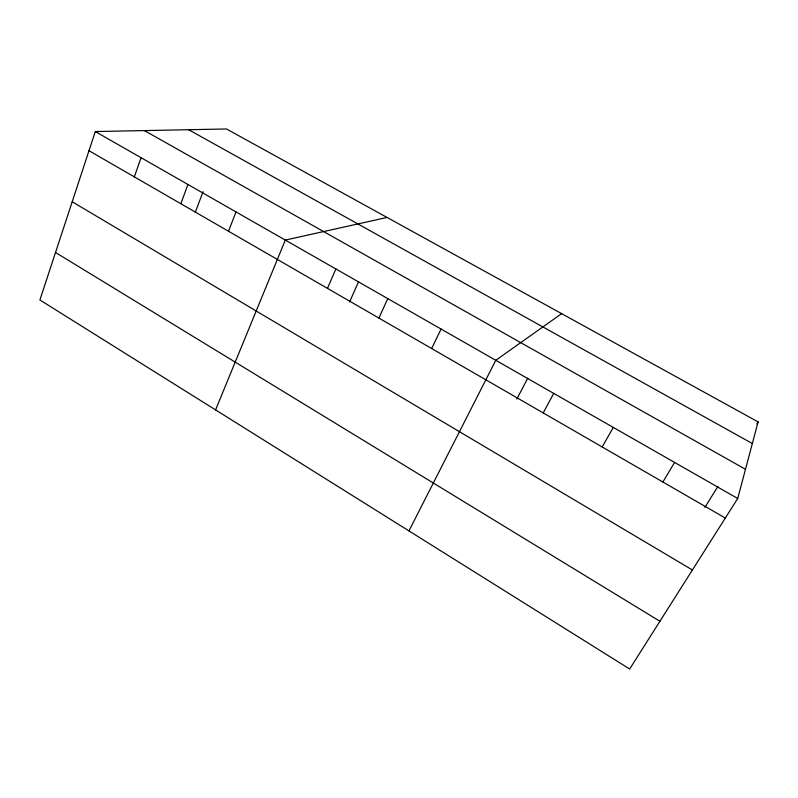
<?xml version="1.0" encoding="UTF-8"?>
<svg xmlns="http://www.w3.org/2000/svg" width="798" height="798" viewBox="0 0 798 798"><rect width="100%" height="100%" fill="white"/><g stroke="black" fill="none" stroke-linecap="round" stroke-linejoin="round"><path stroke-width="1.2" d="M737.711 498.481L758.1 421.903L226.502 128.977L95.291 131.55L39.9 299.978L629.662 669.023L737.711 498.481L95.291 131.55M134.353 176.897L141.047 157.685M180.847 203.729L187.929 184.468M195.33 212.248L203.041 191.67M228.497 231.24L236.008 211.919M215.58 409.903L285.305 240.078L387.08 217.455M327.469 288.377L335.878 268.966M349.614 301.883L358.571 281.704M378.89 318.063L387.778 298.612M431.658 348.526L441.065 329.045M408.955 530.909L495.777 360.297L561.632 313.644M516.845 399.02L527.787 378.152M543.209 412.925L553.712 393.384M602.191 446.97L613.293 427.419M662.869 482.002L674.599 462.431M704.923 507.309L717.951 486.381M756.843 423.928L758.1 421.903M188.637 129.715L752.344 443.538M144.398 130.583L745.482 469.284M88.997 150.702L725.312 518.052M72.199 201.754L692.415 569.991M55.521 252.477L659.916 621.273"/></g></svg>
